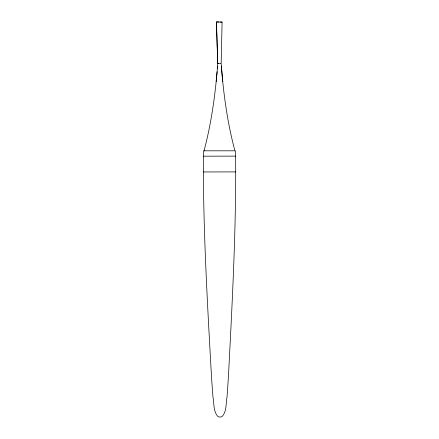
<?xml version="1.0" encoding="UTF-8"?>
<svg xmlns="http://www.w3.org/2000/svg" width="439" height="439" viewBox="0 0 439 439"><rect width="100%" height="100%" fill="white"/><g stroke="black" fill="none" stroke-linecap="round" stroke-linejoin="round"><path stroke-width="0.66" d="M235.639 156.13C236.16 219.072 233.268 281.964 230.074 344.807C229.142 362.235 228.401 379.68 227.007 397.081C225.778 403.54 226.897 411.689 221.947 416.726L220.038 417.05L218.123 416.732C213.156 411.711 214.243 403.556 212.986 397.103C211.521 379.708 210.715 362.263 209.71 344.84C206.264 282.008 203.114 219.121 203.383 156.18L235.639 156.13L235.639 150.818M218.348 63.589L217.749 63.644L216.427 21.95L222.09 22.087L221.168 63.49C223.314 92.772 227.27 122.322 234.925 150.818L204.042 150.802C211.609 122.305 215.549 92.98 217.749 63.617M217.332 68.83L217.552 66.113M217.085 71.744L216.158 81.638M217.782 63.617L220.762 63.479M203.416 171.951L235.672 171.907M204.042 150.802L204.547 150.802M222.085 22.093L220.126 22.049M218.748 21.999L216.432 21.95L217.749 63.644M222.403 78.12L222.743 81.61L221.366 66.086M203.328 150.873L203.328 156.185"/></g></svg>
